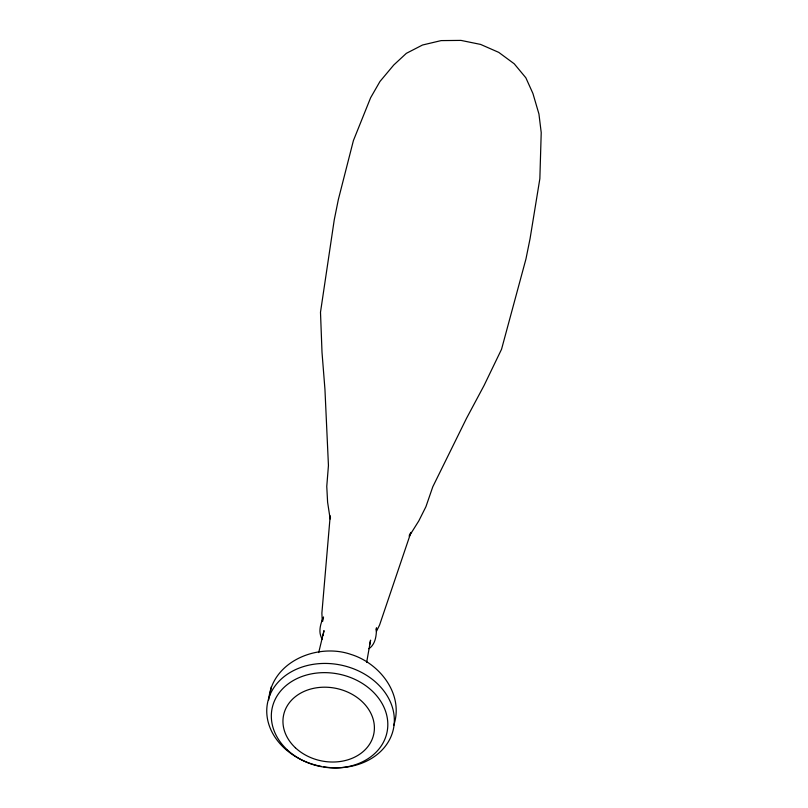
<?xml version="1.0" encoding="UTF-8"?>
<svg xmlns="http://www.w3.org/2000/svg" width="808" height="808" viewBox="0 0 808 808"><rect width="100%" height="100%" fill="white"/><g stroke="black" fill="none" stroke-linecap="round" stroke-linejoin="round"><path stroke-width="1.21" d="M366.65 662.368L370.589 640.138L369.589 645.067M268.721 699.849C271.65 661.51 317.594 642.804 350.834 654.379C379.78 663.186 404.263 694.567 393.708 725.412M322.614 621.463L323.523 616.979C320.483 623.928 317.867 632.139 322.251 639.168M322.998 635.532L323.998 630.614L318.706 652.571M376.033 630.058L376.488 627.816C376.437 635.371 375.73 643.956 368.953 648.713M269.448 696.254L271.397 686.628M376.376 631.492L379.588 624.998L410.949 532.381L409.292 535.26M409.181 536.249L418.817 520.887L425.927 506.697L432.775 486.83L466.519 418.322L484.073 385.477L501.546 349.258L525.947 259.004L530.048 238.734L539.855 178.699L541.219 132.593L538.936 113.978L532.916 93.465L525.846 77.78L514.201 63.771L498.768 52.389L480.609 44.42L460.954 40.4L441.138 40.602L422.513 45.016L406.353 53.338L393.759 65.004L379.972 81.467L370.64 97.707L353.409 140.572L338.35 199.526L334.26 219.796L320.493 312.231L322.008 352.339L324.947 389.365L328.442 465.489L326.765 486.416L327.604 502.233L330.169 518.999M330.482 518.069L330.209 515.868L321.877 613.191L322.301 621.493M321.513 766.438A64.276 51.601 11.8 0 1 279.881 680.366A64.276 51.601 11.8 0 1 389.143 699.304A64.276 51.601 11.8 0 1 323.887 766.853M287.173 749.763A58.681 47.106 11.8 0 0 385.355 737.967A58.681 47.106 11.8 0 0 316.191 673.125A58.681 47.106 11.8 0 0 287.173 749.763M295.375 747.754A46.076 36.996 11.8 0 0 372.468 738.492A46.076 36.996 11.8 0 0 318.16 687.578A46.076 36.996 11.8 0 0 295.375 747.754"/></g></svg>
